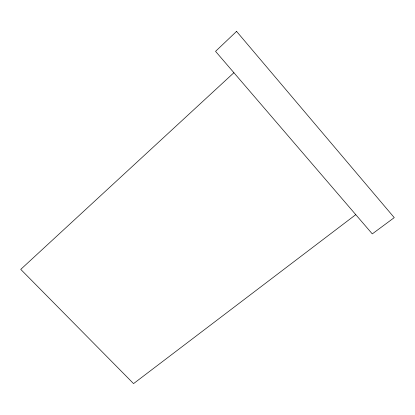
<?xml version="1.0" encoding="UTF-8"?>
<svg xmlns="http://www.w3.org/2000/svg" width="415" height="415" viewBox="0 0 415 415"><rect width="100%" height="100%" fill="white"/><g stroke="black" fill="none" stroke-linecap="round" stroke-linejoin="round"><path stroke-width="0.62" d="M233.899 72.718L20.75 269.382L133.557 383.61L355.764 214.654M236.566 31.39L215.551 51.346L372.286 233.894L394.25 217.631L236.566 31.39"/></g></svg>
